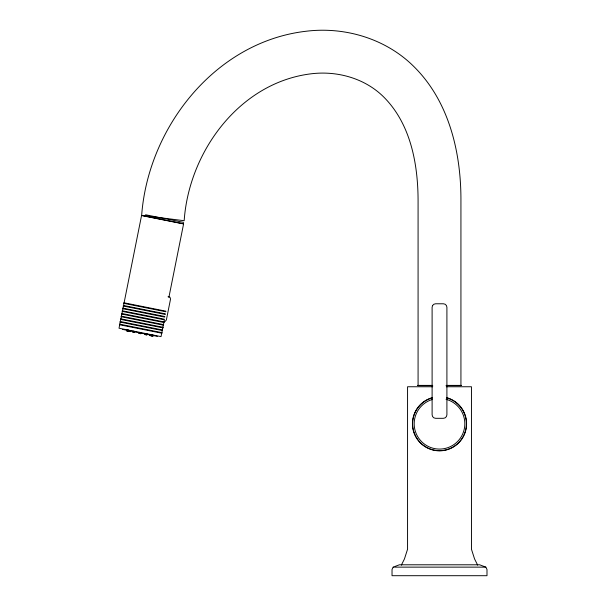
<?xml version="1.0" encoding="UTF-8"?>
<svg xmlns="http://www.w3.org/2000/svg" width="606" height="606" viewBox="0 0 606 606"><rect width="100%" height="100%" fill="white"/><g stroke="black" fill="none" stroke-linecap="round" stroke-linejoin="round"><path stroke-width="0.91" d="M126.752 329.922L126.563 330.876L130.26 331.618L130.449 330.664L129.957 331.558M126.866 330.937L127.055 329.982L128.82 330.331M127.593 331.081L127.783 330.126M128.199 331.202L128.389 330.247M128.321 331.224L128.517 330.27M128.502 331.262L128.692 330.308M129.229 331.406L129.419 330.452M132.858 331.141L132.669 332.096L134.729 332.512L134.918 331.558L133.161 331.202L132.972 332.156M133.699 332.3L133.888 331.346M134.426 332.452L134.615 331.497M139.069 333.376L139.266 332.421M139.804 333.527L139.994 332.573M140.531 333.671L140.721 332.717M145.175 334.603L145.364 333.641M145.902 334.747L146.099 333.792M146.637 334.891L146.826 333.936L145.061 333.588L144.872 334.542L146.932 334.951L147.129 333.997M149.644 335.497L149.53 334.482L149.341 335.436L153.038 336.171L153.227 335.216M150.371 335.641L150.561 334.686M151.099 335.785L151.295 334.83M151.28 335.822L151.47 334.868M151.402 335.845L151.598 334.891M152.008 335.966L152.197 335.012M152.735 336.11L152.932 335.156L151.167 334.807M164.279 320.415L161.029 336.618L119.011 328.21L141.554 215.554L183.58 223.962L168.915 297.228M393.196 567.133L392.029 569.466L392.029 575.7L486.989 575.7L486.989 569.466L485.815 567.133L479.634 564.792L399.384 564.792L393.196 567.133L485.815 567.133M401.331 565.178L404.444 558.952L407.565 549.21L407.565 386.757L432.737 386.757M165.059 321.468L166.347 320.006L170.551 298.993L169.922 297.145L168.013 296.766M417.496 385.393L432.737 385.393M446.281 385.393L461.522 385.393M431.305 385.628L418.079 385.628L418.079 200.397C417.966 163.908 410.679 124.116 383.984 97.263C365.138 78.295 337.141 70.538 310.946 73.826C239.514 82.628 188.883 151.773 184.171 220.72L141.653 215.357C148.197 127.199 215.441 41.716 306.083 31.247C344.973 26.437 386.166 38.776 414.072 66.758C449.061 101.399 461.075 152.492 460.931 200.328L460.931 385.628L446.099 385.628M446.281 386.757L471.453 386.757L471.453 549.21L474.566 558.952L477.687 565.178M183.671 222.394L145.576 214.766M141.804 215.403L142.205 215.486M143.387 215.721L183.406 223.728M123.866 302.765L165.938 311.181M123.753 303.333L165.824 311.757M123.329 305.439L165.4 313.855M123.215 306.007L165.286 314.431M122.798 308.113L164.87 316.529M122.685 308.681L164.756 317.105M164.332 319.203L122.26 310.787M122.147 311.355L164.218 319.779M121.73 313.461L164.203 321.96M121.609 314.029L164.09 322.536M121.192 316.135L163.673 324.634M121.079 316.703L163.552 325.21M120.655 318.809L163.135 327.308M120.541 319.377L163.022 327.884M120.124 321.483L162.597 329.982M120.003 322.051L162.484 330.558M119.587 324.157L162.067 332.656M119.473 324.725L161.953 333.232M122.495 329.384L157.371 336.368M446.516 397.612A27.073 27.073 0 0 1 461.689 439.297A27.073 27.073 0 0 1 417.329 439.297A27.073 27.073 0 0 1 432.502 397.612M446.463 397.801A26.884 26.884 0 0 1 461.53 439.183A26.884 26.884 0 0 1 417.489 439.183A26.884 26.884 0 0 1 432.555 397.801M446.061 399.309A25.323 25.323 0 0 1 460.408 438.062A25.323 25.323 0 0 1 419.087 438.736A25.323 25.323 0 0 1 432.154 399.536M138.963 332.361L138.766 333.315L140.834 333.732L141.024 332.777L138.963 332.361M432.578 305.53L432.108 307.28L432.108 414.807L432.578 416.557L433.858 417.845L435.616 418.314L443.403 418.314L445.152 417.845L446.44 416.557L446.91 414.807L446.91 307.28L446.44 305.53L445.152 304.242L443.403 303.78L435.616 303.78L433.858 304.242L432.578 305.53"/></g></svg>
